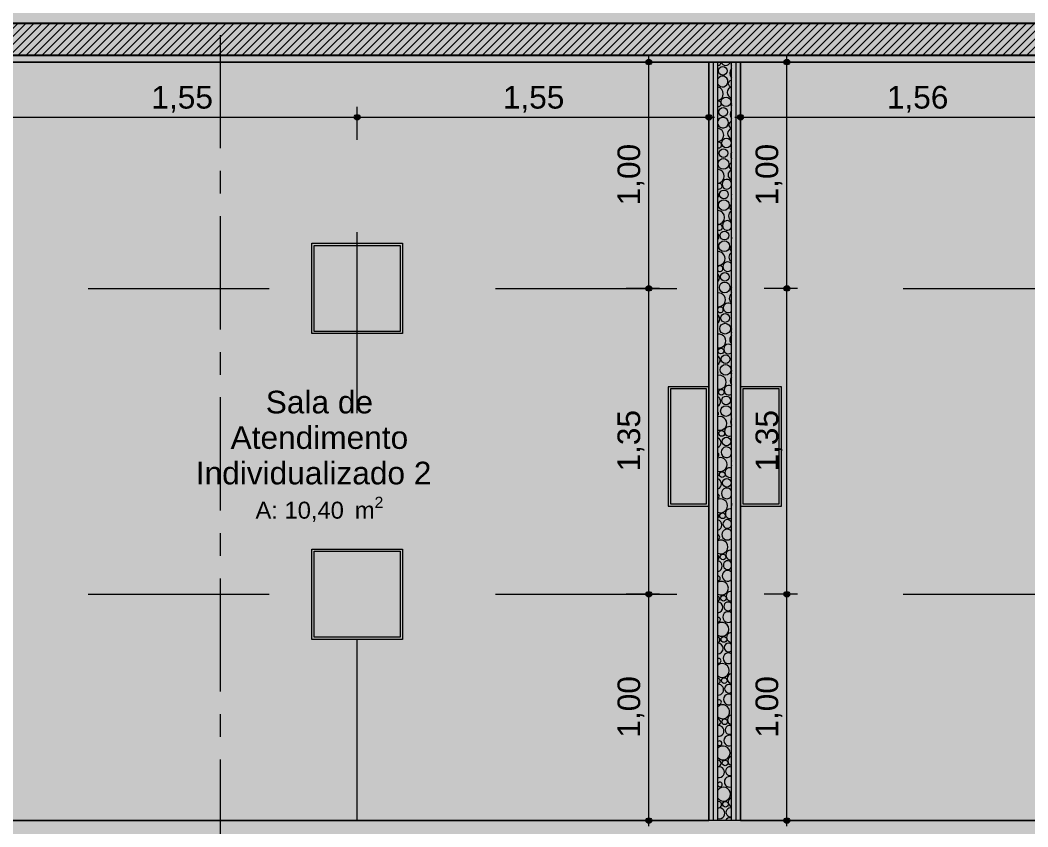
# Model space of a CAD drawing. Header units: metres. Extents: x -77 to -41.1, y -68 to -27.7.
# Drawn here: x -50.514 to -46.064, y -50.679 to -47.115 of the extents above; entities that cross this region are included whole.
import ezdxf

# ---------------------------------------------------------------- set-up
doc = ezdxf.new("R2010")
doc.units = ezdxf.units.M
doc.header["$MEASUREMENT"] = 0
doc.linetypes.add('AStair_dashed', pattern=[1.8, 0.8, -1])
doc.linetypes.add('Dot & Dashed', pattern=[0.6, 0.5, -0.05, 0, -0.05])
for name, color, linetype, lineweight in [('0_Caneta_No__99', 7, 'Continuous', 20), ('FORRO.EXEC_Caneta_No__241', 7, 'Continuous', 13), ('LUMINOTÉCNICA_Caneta_No__96', 252, 'Continuous', 0), ('PAREDE CONSTRUIR_Caneta_No__241', 7, 'Continuous', 13), ('PAREDE CONSTRUIR_Caneta_No__3', 7, 'Continuous', 25), ('PAREDE CONSTRUIR_Caneta_No__96', 252, 'Continuous', 0), ('Selos de Zona Archicad_Caneta_No__11', 7, 'Continuous', 5)]:
    doc.layers.add(name, color=color, linetype=linetype, lineweight=lineweight)
for name, color, linetype in [('COTAS FORRO.EXEC', 7, 'Continuous'), ('FORRO.EXEC', 7, 'Continuous'), ('LUMINOTÉCNICA', 7, 'Continuous'), ('PAREDE CONSTRUIR', 7, 'Continuous'), ('ZONA', 7, 'Continuous')]:
    doc.layers.add(name, color=color, linetype=linetype)
for name, color, linetype, lineweight, true_color in [('COTAS FORRO.EXEC_Caneta_No__25', 7, 'Continuous', 13, 0x982312), ('LAJES.EST_Caneta_No__18', 7, 'Continuous', 0, 0xdfdfdf), ('LAJES.EST_Caneta_No__254', 7, 'Continuous', 0, 0xd1c9ad), ('LUMINOTÉCNICA_Caneta_No__27', 7, 'Continuous', 0, 0xbd2d17), ('LUMINOTÉCNICA_Caneta_No__46', 7, 'Continuous', 0, 0xbf8f00), ('LUMINOTÉCNICA_Caneta_No__56', 7, 'Continuous', 0, 0xffe495), ('ZONA_Caneta_No__56', 7, 'Continuous', 0, 0xffe495)]:
    doc.layers.add(name, color=color, linetype=linetype, lineweight=lineweight, true_color=true_color)
doc.styles.add('GENERATED_STYLE_1', font='arial.ttf')
doc.dimstyles.new('GENERATED_STYLE__1', dxfattribs={"dimtxt": 0.1, "dimasz": 0.0475, "dimexe": 0.18, "dimexo": 0.1, "dimgap": 0, "dimtad": 1, "dimtih": 1, "dimtoh": 1, "dimzin": 0, "dimdsep": 46, "dimtxsty": 'GENERATED_STYLE_1', "dimblk": 'ARROWHEAD_11', "dimblk1": 'ARROWHEAD_11', "dimblk2": 'ARROWHEAD_11', "dimcen": 0.09, "dimclrd": 256, "dimclre": 256, "dimclrt": 256, "dimadec": 0, "dimazin": 0, "dimtfac": 1, "dimtdec": 4, "dimtmove": 0, "dimatfit": 3, "dimfxl": 0, "dimtolj": 1, "dimtzin": 0, "dimarcsym": 0})
doc.dimstyles.new('GENERATED_STYLE__2', dxfattribs={"dimtxt": 0.1, "dimasz": 0.0475, "dimexe": 0.18, "dimexo": 0.1, "dimgap": 0, "dimtad": 1, "dimzin": 0, "dimdsep": 46, "dimtxsty": 'GENERATED_STYLE_1', "dimblk": 'ARROWHEAD_11', "dimblk1": 'ARROWHEAD_11', "dimblk2": 'ARROWHEAD_11', "dimcen": 0.09, "dimclrd": 256, "dimclre": 256, "dimclrt": 256, "dimadec": 0, "dimazin": 0, "dimtfac": 1, "dimtdec": 4, "dimtmove": 0, "dimatfit": 3, "dimfxl": 0, "dimtolj": 1, "dimtzin": 0, "dimarcsym": 0})

# ---------------------------------------------------------------- blocks, each defined once
blk = doc.blocks.new('Sala de Atendimento Individualizado 2_9_8_3', base_point=(-49.1923, -49.0241))
at = {"layer": 'Selos de Zona Archicad_Caneta_No__11', "color": 7, "lineweight": 5, "insert": (-49.1923, -48.7525), "char_height": 0.1, "width": 1.1, "attachment_point": 2, "line_spacing_factor": 0.940302, "style": 'GENERATED_STYLE_1'}
blk.add_mtext('\\A1;{\\pqc;\\pt0,0.55;\\fArial|b0|i0|c0|p0;\\W1.000000;Sala de Atendimento Individualizado 2\\fArial|b0|i0|c0|p0;\\W1.000000;\\A1{\\H.66x;\\S^  ;}\\fArial|b0|i0|c0|p0;\\W1.000000;\\fArial|b0|i0|c0|p0;\\W1.000000;\\A1{\\H.66x;\\S^  ;}}', dxfattribs=at)
at = {"layer": 'Selos de Zona Archicad_Caneta_No__11', "color": 7, "lineweight": 5, "insert": (-49.1923, -49.2207), "char_height": 0.075, "attachment_point": 2, "style": 'GENERATED_STYLE_1'}
blk.add_mtext('\\A1;{\\pqc;\\pt0,0.55;\\fArial|b0|i0|c0|p0;\\W1.000000;A: 10,40\\fArial|b0|i0|c0|p0;\\W1.000000;\\A1{\\H.66x;\\S^  ;}\\fArial|b0|i0|c0|p0;\\W1.000000; m\\fArial|b0|i0|c0|p0;\\W1.000000;\\A1{\\H.66x;\\S2^  ;}}', dxfattribs=at)
blk = doc.blocks.new('*X72')
at = {"layer": 'PAREDE CONSTRUIR_Caneta_No__96', "color": 252, "linetype": 'Continuous', "lineweight": 0}
for centre, radius in [((-47.4114, -47.339), 0.0192), ((-47.3968, -47.4761), 0.0213), ((-47.4095, -47.521), 0.0192), ((-47.3949, -47.6581), 0.0213), ((-47.4077, -47.703), 0.0192), ((-47.4082, -47.7502), 0.0237), ((-47.4058, -47.885), 0.0192), ((-47.4063, -47.9322), 0.0237), ((-47.404, -48.067), 0.0192), ((-47.4045, -48.1141), 0.0237), ((-47.4021, -48.249), 0.0192), ((-47.4026, -48.2961), 0.0237), ((-47.4003, -48.431), 0.0192), ((-47.4008, -48.4781), 0.0237), ((-47.4194, -48.5769), 0.0125), ((-47.3984, -48.613), 0.0192), ((-47.3989, -48.6601), 0.0237), ((-47.4175, -48.7589), 0.0125), ((-47.3966, -48.795), 0.0192), ((-47.3971, -48.8421), 0.0237), ((-47.4156, -48.9409), 0.0125), ((-47.3947, -48.9769), 0.0192), ((-47.4138, -49.1229), 0.0125), ((-47.3929, -49.1589), 0.0192), ((-47.4119, -49.3049), 0.0125), ((-47.4101, -49.4869), 0.0125), ((-47.4082, -49.6689), 0.0125), ((-47.4064, -49.8509), 0.0125), ((-47.4045, -50.0329), 0.0125), ((-47.4027, -50.2149), 0.0125), ((-47.4008, -50.3969), 0.0125), ((-47.399, -50.5789), 0.0125)]:
    blk.add_circle(centre, radius, dxfattribs=at)
for centre, radius, start, end in [((-47.4323, -47.3029), 0.0125, 269.8371, 12.7466), ((-47.3986, -47.2941), 0.0213, 196.6577, 343.3423), ((-47.3493, -47.3496), 0.0306, 138.7882, 221.2118), ((-47.365, -47.3068), 0.0103, 140.2414, 224.221), ((-47.4119, -47.3862), 0.0237, 210.1197, 149.8803), ((-47.3724, -47.3957), 0.0143, 89.903, 270.097), ((-47.4393, -47.4406), 0.0306, 283.174, 76.826), ((-47.3676, -47.4344), 0.0239, 101.6261, 258.3739), ((-47.4305, -47.4849), 0.0125, 261.3318, 98.6682), ((-47.3475, -47.5316), 0.0306, 144.3752, 215.6248), ((-47.3631, -47.4888), 0.0103, 153.6336, 206.3664), ((-47.4101, -47.5682), 0.0237, 199.3781, 160.6219), ((-47.3705, -47.5777), 0.0143, 97.3539, 262.6461), ((-47.4375, -47.6226), 0.0306, 279.6331, 80.3669), ((-47.3657, -47.6164), 0.0239, 106.215, 253.785), ((-47.4286, -47.6669), 0.0125, 252.6276, 107.3724), ((-47.3456, -47.7136), 0.0306, 150.8583, 209.1417), ((-47.4356, -47.8046), 0.0306, 276.1291, 83.8709), ((-47.3639, -47.7984), 0.0239, 110.9136, 249.0864), ((-47.3687, -47.7597), 0.0143, 104.9328, 255.0672), ((-47.3931, -47.8401), 0.0213, 13.1686, 346.8314), ((-47.4268, -47.8489), 0.0125, 243.4839, 116.5161), ((-47.4539, -47.8894), 0.0239, 334.2559, 25.7441), ((-47.3438, -47.8956), 0.0306, 159.0652, 200.9348), ((-47.4338, -47.9866), 0.0306, 272.648, 87.352), ((-47.362, -47.9804), 0.0239, 115.7648, 244.2352), ((-47.3668, -47.9417), 0.0143, 112.7913, 247.2087), ((-47.3912, -48.0221), 0.0213, 27.5545, 332.4455), ((-47.4249, -48.0309), 0.0125, 233.536, 126.464), ((-47.452, -48.0714), 0.0239, 325.3887, 34.6113), ((-47.3419, -48.0776), 0.0306, 174.0192, 185.9808), ((-47.4319, -48.1686), 0.0306, 269.1767, 90.8233), ((-47.3601, -48.1624), 0.0239, 120.8236, 239.1764), ((-47.365, -48.1237), 0.0143, 121.1356, 238.8644), ((-47.3894, -48.2041), 0.0213, 36.9234, 323.0766), ((-47.4231, -48.2129), 0.0125, 222.082, 137.918), ((-47.4501, -48.2534), 0.0239, 318.1855, 41.8145), ((-47.4301, -48.3506), 0.0306, 265.7023, 94.2977), ((-47.3631, -48.3057), 0.0143, 130.2974, 229.7026), ((-47.3875, -48.3861), 0.0213, 44.5771, 315.4229), ((-47.3583, -48.3444), 0.0239, 126.1651, 233.8349), ((-47.4212, -48.3949), 0.0125, 207.1198, 152.8802), ((-47.4483, -48.4354), 0.0239, 311.8812, 48.1188), ((-47.3613, -48.4877), 0.0143, 140.9362, 219.0638), ((-47.4282, -48.5326), 0.0306, 262.212, 97.788), ((-47.3564, -48.5264), 0.0239, 131.9, 228.1), ((-47.3857, -48.5681), 0.0213, 51.305, 308.695), ((-47.4464, -48.6174), 0.0239, 306.1478, 53.8522), ((-47.442, -48.6718), 0.0103, 338.4338, 21.5662), ((-47.3594, -48.6697), 0.0143, 154.9764, 205.0236), ((-47.4264, -48.7146), 0.0306, 258.6923, 101.3077), ((-47.3546, -48.7084), 0.0239, 138.2064, 221.7936), ((-47.3838, -48.7501), 0.0213, 57.4496, 302.5504), ((-47.4446, -48.7994), 0.0239, 300.8073, 59.1927), ((-47.4401, -48.8538), 0.0103, 318.649, 41.351), ((-47.4245, -48.8966), 0.0306, 255.1288, 104.8712), ((-47.3527, -48.8904), 0.0239, 145.4133, 214.5867), ((-47.382, -48.932), 0.0213, 63.198, 296.802), ((-47.4427, -48.9814), 0.0239, 295.7493, 64.2507), ((-47.4383, -49.0358), 0.0103, 304.8451, 55.1549), ((-47.3952, -49.0241), 0.0237, 14.9386, 345.0614), ((-47.4227, -49.0786), 0.0306, 251.5053, 108.4947), ((-47.3509, -49.0724), 0.0239, 154.288, 205.712), ((-47.4457, -49.1247), 0.0143, 338.9452, 21.0548), ((-47.3801, -49.114), 0.0213, 68.6677, 291.3323), ((-47.4409, -49.1634), 0.0239, 290.8987, 69.1013), ((-47.4364, -49.2178), 0.0103, 293.0816, 66.9184), ((-47.3934, -49.2061), 0.0237, 27.3979, 332.6021), ((-47.4208, -49.2606), 0.0306, 247.8034, 112.1966), ((-47.349, -49.2544), 0.0239, 168.1545, 191.8455), ((-47.4439, -49.3067), 0.0143, 323.4702, 36.5298), ((-47.3783, -49.296), 0.0213, 73.94, 286.06), ((-47.439, -49.3454), 0.0239, 286.2004, 73.7996), ((-47.391, -49.3409), 0.0192, 13.6272, 346.3728), ((-47.4346, -49.3997), 0.0103, 282.2821, 77.7179), ((-47.3915, -49.3881), 0.0237, 35.9566, 324.0434), ((-47.419, -49.4426), 0.0306, 244.001, 115.999), ((-47.442, -49.4887), 0.0143, 312.3655, 47.6345), ((-47.3764, -49.478), 0.0213, 79.0757, 280.9243), ((-47.4372, -49.5273), 0.0239, 281.6118, 78.3882), ((-47.3892, -49.5229), 0.0192, 28.9332, 331.0668), ((-47.3897, -49.5701), 0.0237, 43.022, 316.978), ((-47.4327, -49.5817), 0.0103, 271.9145, 88.0855), ((-47.4171, -49.6246), 0.0306, 240.0711, 119.9289), ((-47.3745, -49.66), 0.0213, 84.1238, 275.8762), ((-47.4401, -49.6707), 0.0143, 302.9679, 57.0321), ((-47.4353, -49.7093), 0.0239, 277.0977, 82.9023), ((-47.3873, -49.7049), 0.0192, 38.8748, 321.1252), ((-47.3878, -49.7521), 0.0237, 49.2529, 310.7471), ((-47.4309, -49.7637), 0.0103, 261.6101, 98.3899), ((-47.4152, -49.8066), 0.0306, 235.9792, 124.0208), ((-47.3727, -49.842), 0.0213, 89.1264, 270.8736), ((-47.4383, -49.8527), 0.0143, 294.4865, 65.5135), ((-47.4335, -49.8913), 0.0239, 272.6276, 87.3724), ((-47.3854, -49.8869), 0.0192, 47.0112, 312.9888), ((-47.386, -49.9341), 0.0237, 54.9458, 305.0542), ((-47.429, -49.9457), 0.0103, 251.0207, 108.9793), ((-47.4134, -49.9886), 0.0306, 231.6792, 128.3208), ((-47.3708, -50.024), 0.0213, 94.1223, 265.8777), ((-47.4364, -50.0347), 0.0143, 286.5463, 73.4537), ((-47.4316, -50.0733), 0.0239, 268.1734, 91.8266), ((-47.3836, -50.0689), 0.0192, 54.1836, 305.8164), ((-47.3841, -50.1161), 0.0237, 60.2655, 299.7345), ((-47.4272, -50.1277), 0.0103, 239.6989, 120.3011), ((-47.4115, -50.1706), 0.0306, 227.1069, 132.8931), ((-47.369, -50.206), 0.0213, 99.1499, 260.8501), ((-47.4346, -50.2167), 0.0143, 278.9226, 81.0774), ((-47.4298, -50.2553), 0.0239, 263.7082, 96.2918), ((-47.3817, -50.2509), 0.0192, 60.7563, 299.2437), ((-47.3822, -50.2981), 0.0237, 65.3162, 294.6838), ((-47.4253, -50.3097), 0.0103, 226.8539, 133.1461), ((-47.4097, -50.3526), 0.0306, 222.1661, 137.8339), ((-47.3671, -50.388), 0.0213, 104.2499, 255.7501), ((-47.4327, -50.3987), 0.0143, 271.4561, 88.5439), ((-47.4279, -50.4373), 0.0239, 259.2041, 100.7959), ((-47.3799, -50.4329), 0.0192, 66.9297, 293.0703), ((-47.3804, -50.4801), 0.0237, 70.1694, 289.8306), ((-47.4234, -50.4917), 0.0103, 210.3247, 149.6753), ((-47.4078, -50.5346), 0.0306, 216.7004, 143.2996), ((-47.4309, -50.5807), 0.0143, 264.0144, 95.9856), ((-47.3653, -50.57), 0.0213, 109.4682, 250.5318), ((-47.426, -50.6193), 0.0239, 254.6314, 105.3686), ((-47.378, -50.6149), 0.0192, 72.8307, 287.1693), ((-47.3785, -50.6621), 0.0237, 74.8783, 153.5716)]:
    blk.add_arc(centre, radius, start, end, dxfattribs=at)
blk = doc.blocks.new('*D195')
at = {"layer": 'COTAS FORRO.EXEC_Caneta_No__25', "linetype": 'Continuous', "lineweight": 13, "true_color": 0x982312}
for points in [[(-47.7499, -49.6516), (-47.7489, -49.6564), (-47.7462, -49.6604), (-47.7422, -49.6631), (-47.7374, -49.6641), (-47.7326, -49.6631), (-47.7285, -49.6604), (-47.7258, -49.6564), (-47.7249, -49.6516), (-47.7258, -49.6468), (-47.7285, -49.6427), (-47.7326, -49.64), (-47.7374, -49.6391), (-47.7422, -49.64), (-47.7462, -49.6427), (-47.7489, -49.6468)], [(-47.7499, -50.6516), (-47.7489, -50.6564), (-47.7462, -50.6604), (-47.7422, -50.6631), (-47.7374, -50.6641), (-47.7326, -50.6631), (-47.7285, -50.6604), (-47.7258, -50.6564), (-47.7249, -50.6516), (-47.7258, -50.6468), (-47.7285, -50.6427), (-47.7326, -50.64), (-47.7374, -50.6391), (-47.7422, -50.64), (-47.7462, -50.6427), (-47.7489, -50.6468)]]:
    blk.add_hatch(color=24, dxfattribs=at).paths.add_polyline_path(points)
at = {"layer": 'COTAS FORRO.EXEC_Caneta_No__25', "color": 24, "linetype": 'Continuous', "lineweight": 13, "true_color": 0x982312}
for p, q in [((-47.7499, -49.6516), (-47.8374, -49.6516)), ((-47.6905, -49.6516), (-47.7249, -49.6516)), ((-47.7374, -50.6391), (-47.7374, -49.6641)), ((-47.7499, -50.6516), (-47.7842, -50.6516)), ((-47.7374, -50.6766), (-47.7374, -50.6641)), ((-47.6374, -50.6516), (-47.7249, -50.6516))]:
    blk.add_line(p, q, dxfattribs=at)
for centre in [(-47.7374, -49.6516), (-47.7374, -50.6516)]:
    blk.add_circle(centre, 0.0125, dxfattribs=at)
at = {"layer": 'COTAS FORRO.EXEC_Caneta_No__25', "color": 24, "lineweight": 13, "true_color": 0x982312, "insert": (-47.7574, -50.285), "char_height": 0.1, "attachment_point": 7, "rotation": 90, "style": 'GENERATED_STYLE_1'}
blk.add_mtext('\\A1;{\\pql;\\fArial|b0|i0|c0|p0;\\W1.000000;1,00}', dxfattribs=at)
blk = doc.blocks.new('ARROWHEAD_11')
at = {"color": 0, "linetype": 'Continuous', "lineweight": 0}
blk.add_line((0, 0), (-1, 0), dxfattribs=at)
at = {"color": 0, "linetype": 'Continuous', "lineweight": 0, "const_width": 0.25, "flags": 128}
blk.add_lwpolyline([(-0.125, 0, 1), (0.125, 0, 1)], format="xyb", close=True, dxfattribs=at)
blk = doc.blocks.new('*D196')
at = {"layer": 'COTAS FORRO.EXEC_Caneta_No__25', "linetype": 'Continuous', "lineweight": 13, "true_color": 0x982312}
for points in [[(-47.7499, -48.3002), (-47.7489, -48.305), (-47.7462, -48.309), (-47.7422, -48.3117), (-47.7374, -48.3127), (-47.7326, -48.3117), (-47.7285, -48.309), (-47.7258, -48.305), (-47.7249, -48.3002), (-47.7258, -48.2954), (-47.7285, -48.2913), (-47.7326, -48.2886), (-47.7374, -48.2877), (-47.7422, -48.2886), (-47.7462, -48.2913), (-47.7489, -48.2954)], [(-47.7499, -49.6516), (-47.7489, -49.6564), (-47.7462, -49.6604), (-47.7422, -49.6631), (-47.7374, -49.6641), (-47.7326, -49.6631), (-47.7285, -49.6604), (-47.7258, -49.6564), (-47.7249, -49.6516), (-47.7258, -49.6468), (-47.7285, -49.6427), (-47.7326, -49.64), (-47.7374, -49.6391), (-47.7422, -49.64), (-47.7462, -49.6427), (-47.7489, -49.6468)]]:
    blk.add_hatch(color=24, dxfattribs=at).paths.add_polyline_path(points)
at = {"layer": 'COTAS FORRO.EXEC_Caneta_No__25', "color": 24, "linetype": 'Continuous', "lineweight": 13, "true_color": 0x982312}
for p, q in [((-47.7499, -48.3002), (-47.8374, -48.3002)), ((-47.7374, -49.6391), (-47.7374, -48.3127)), ((-47.6905, -48.3002), (-47.7249, -48.3002)), ((-47.7499, -49.6516), (-47.8374, -49.6516)), ((-47.6905, -49.6516), (-47.7249, -49.6516))]:
    blk.add_line(p, q, dxfattribs=at)
for centre in [(-47.7374, -48.3002), (-47.7374, -49.6516)]:
    blk.add_circle(centre, 0.0125, dxfattribs=at)
at = {"layer": 'COTAS FORRO.EXEC_Caneta_No__25', "color": 24, "lineweight": 13, "true_color": 0x982312, "insert": (-47.7574, -49.1093), "char_height": 0.1, "attachment_point": 7, "rotation": 90, "style": 'GENERATED_STYLE_1'}
blk.add_mtext('\\A1;{\\pql;\\fArial|b0|i0|c0|p0;\\W1.000000;1,35}', dxfattribs=at)
blk = doc.blocks.new('*D197')
at = {"layer": 'COTAS FORRO.EXEC_Caneta_No__25', "linetype": 'Continuous', "lineweight": 13, "true_color": 0x982312}
for points in [[(-47.7499, -47.3002), (-47.7489, -47.305), (-47.7462, -47.309), (-47.7422, -47.3117), (-47.7374, -47.3127), (-47.7326, -47.3117), (-47.7285, -47.309), (-47.7258, -47.305), (-47.7249, -47.3002), (-47.7258, -47.2954), (-47.7285, -47.2913), (-47.7326, -47.2886), (-47.7374, -47.2877), (-47.7422, -47.2886), (-47.7462, -47.2913), (-47.7489, -47.2954)], [(-47.7499, -48.3002), (-47.7489, -48.305), (-47.7462, -48.309), (-47.7422, -48.3117), (-47.7374, -48.3127), (-47.7326, -48.3117), (-47.7285, -48.309), (-47.7258, -48.305), (-47.7249, -48.3002), (-47.7258, -48.2954), (-47.7285, -48.2913), (-47.7326, -48.2886), (-47.7374, -48.2877), (-47.7422, -48.2886), (-47.7462, -48.2913), (-47.7489, -48.2954)]]:
    blk.add_hatch(color=24, dxfattribs=at).paths.add_polyline_path(points)
at = {"layer": 'COTAS FORRO.EXEC_Caneta_No__25', "color": 24, "linetype": 'Continuous', "lineweight": 13, "true_color": 0x982312}
for p, q in [((-47.7374, -47.2877), (-47.7374, -47.2752)), ((-47.7499, -47.3002), (-47.7842, -47.3002)), ((-47.7374, -48.2877), (-47.7374, -47.3127)), ((-47.6374, -47.3002), (-47.7249, -47.3002)), ((-47.7499, -48.3002), (-47.8374, -48.3002)), ((-47.6905, -48.3002), (-47.7249, -48.3002))]:
    blk.add_line(p, q, dxfattribs=at)
for centre in [(-47.7374, -47.3002), (-47.7374, -48.3002)]:
    blk.add_circle(centre, 0.0125, dxfattribs=at)
at = {"layer": 'COTAS FORRO.EXEC_Caneta_No__25', "color": 24, "lineweight": 13, "true_color": 0x982312, "insert": (-47.7574, -47.9336), "char_height": 0.1, "attachment_point": 7, "rotation": 90, "style": 'GENERATED_STYLE_1'}
blk.add_mtext('\\A1;{\\pql;\\fArial|b0|i0|c0|p0;\\W1.000000;1,00}', dxfattribs=at)
blk = doc.blocks.new('*D200')
at = {"layer": 'COTAS FORRO.EXEC_Caneta_No__25', "linetype": 'Continuous', "lineweight": 13, "true_color": 0x982312}
for points in [[(-50.5882, -47.5445), (-50.5872, -47.5493), (-50.5845, -47.5533), (-50.5805, -47.556), (-50.5757, -47.557), (-50.5709, -47.556), (-50.5669, -47.5533), (-50.5642, -47.5493), (-50.5632, -47.5445), (-50.5642, -47.5397), (-50.5669, -47.5357), (-50.5709, -47.5329), (-50.5757, -47.532), (-50.5805, -47.5329), (-50.5845, -47.5357), (-50.5872, -47.5397)], [(-49.0382, -47.5445), (-49.0372, -47.5493), (-49.0345, -47.5533), (-49.0305, -47.556), (-49.0257, -47.557), (-49.0209, -47.556), (-49.0169, -47.5533), (-49.0142, -47.5493), (-49.0132, -47.5445), (-49.0142, -47.5397), (-49.0169, -47.5357), (-49.0209, -47.5329), (-49.0257, -47.532), (-49.0305, -47.5329), (-49.0345, -47.5357), (-49.0372, -47.5397)]]:
    blk.add_hatch(color=24, dxfattribs=at).paths.add_polyline_path(points)
at = {"layer": 'COTAS FORRO.EXEC_Caneta_No__25', "color": 24, "linetype": 'Continuous', "lineweight": 13, "true_color": 0x982312}
for p, q in [((-50.5757, -47.532), (-50.5757, -47.4445)), ((-49.0257, -47.532), (-49.0257, -47.4976)), ((-50.6007, -47.5445), (-50.5882, -47.5445)), ((-50.5757, -47.5914), (-50.5757, -47.557)), ((-50.5632, -47.5445), (-49.0382, -47.5445)), ((-49.0257, -47.6445), (-49.0257, -47.557))]:
    blk.add_line(p, q, dxfattribs=at)
for centre in [(-50.5757, -47.5445), (-49.0257, -47.5445)]:
    blk.add_circle(centre, 0.0125, dxfattribs=at)
at = {"layer": 'COTAS FORRO.EXEC_Caneta_No__25', "color": 24, "lineweight": 13, "true_color": 0x982312, "insert": (-49.9342, -47.5245), "char_height": 0.1, "attachment_point": 7, "style": 'GENERATED_STYLE_1'}
blk.add_mtext('\\A1;{\\pql;\\fArial|b0|i0|c0|p0;\\W1.000000;1,55}', dxfattribs=at)
blk = doc.blocks.new('*D201')
at = {"layer": 'COTAS FORRO.EXEC_Caneta_No__25', "linetype": 'Continuous', "lineweight": 13, "true_color": 0x982312}
for points in [[(-49.0382, -47.5445), (-49.0372, -47.5493), (-49.0345, -47.5533), (-49.0305, -47.556), (-49.0257, -47.557), (-49.0209, -47.556), (-49.0169, -47.5533), (-49.0142, -47.5493), (-49.0132, -47.5445), (-49.0142, -47.5397), (-49.0169, -47.5357), (-49.0209, -47.5329), (-49.0257, -47.532), (-49.0305, -47.5329), (-49.0345, -47.5357), (-49.0372, -47.5397)], [(-47.4849, -47.5445), (-47.4839, -47.5493), (-47.4812, -47.5533), (-47.4772, -47.556), (-47.4724, -47.557), (-47.4676, -47.556), (-47.4635, -47.5533), (-47.4608, -47.5493), (-47.4599, -47.5445), (-47.4608, -47.5397), (-47.4635, -47.5357), (-47.4676, -47.5329), (-47.4724, -47.532), (-47.4772, -47.5329), (-47.4812, -47.5357), (-47.4839, -47.5397)]]:
    blk.add_hatch(color=24, dxfattribs=at).paths.add_polyline_path(points)
at = {"layer": 'COTAS FORRO.EXEC_Caneta_No__25', "color": 24, "linetype": 'Continuous', "lineweight": 13, "true_color": 0x982312}
for p, q in [((-47.4724, -47.532), (-47.4724, -47.4445)), ((-49.0257, -47.532), (-49.0257, -47.4976)), ((-49.0257, -47.6445), (-49.0257, -47.557)), ((-49.0132, -47.5445), (-47.4849, -47.5445)), ((-47.4724, -47.5914), (-47.4724, -47.557)), ((-47.4599, -47.5445), (-47.4474, -47.5445))]:
    blk.add_line(p, q, dxfattribs=at)
for centre in [(-49.0257, -47.5445), (-47.4724, -47.5445)]:
    blk.add_circle(centre, 0.0125, dxfattribs=at)
at = {"layer": 'COTAS FORRO.EXEC_Caneta_No__25', "color": 24, "lineweight": 13, "true_color": 0x982312, "insert": (-48.3825, -47.5245), "char_height": 0.1, "attachment_point": 7, "style": 'GENERATED_STYLE_1'}
blk.add_mtext('\\A1;{\\pql;\\fArial|b0|i0|c0|p0;\\W1.000000;1,55}', dxfattribs=at)
blk = doc.blocks.new('*D202')
at = {"layer": 'COTAS FORRO.EXEC_Caneta_No__25', "linetype": 'Continuous', "lineweight": 13, "true_color": 0x982312}
for points in [[(-47.3449, -47.5445), (-47.3439, -47.5493), (-47.3412, -47.5533), (-47.3372, -47.556), (-47.3324, -47.557), (-47.3276, -47.556), (-47.3235, -47.5533), (-47.3208, -47.5493), (-47.3199, -47.5445), (-47.3208, -47.5397), (-47.3235, -47.5357), (-47.3276, -47.5329), (-47.3324, -47.532), (-47.3372, -47.5329), (-47.3412, -47.5357), (-47.3439, -47.5397)], [(-45.7865, -47.5445), (-45.7856, -47.5493), (-45.7829, -47.5533), (-45.7788, -47.556), (-45.774, -47.557), (-45.7693, -47.556), (-45.7652, -47.5533), (-45.7625, -47.5493), (-45.7615, -47.5445), (-45.7625, -47.5397), (-45.7652, -47.5357), (-45.7693, -47.5329), (-45.774, -47.532), (-45.7788, -47.5329), (-45.7829, -47.5357), (-45.7856, -47.5397)]]:
    blk.add_hatch(color=24, dxfattribs=at).paths.add_polyline_path(points)
at = {"layer": 'COTAS FORRO.EXEC_Caneta_No__25', "color": 24, "linetype": 'Continuous', "lineweight": 13, "true_color": 0x982312}
for p, q in [((-47.3324, -47.532), (-47.3324, -47.4976)), ((-45.774, -47.532), (-45.774, -47.4976)), ((-47.3574, -47.5445), (-47.3449, -47.5445)), ((-47.3324, -47.6445), (-47.3324, -47.557)), ((-47.3199, -47.5445), (-45.7865, -47.5445)), ((-45.774, -47.6445), (-45.774, -47.557))]:
    blk.add_line(p, q, dxfattribs=at)
for centre in [(-47.3324, -47.5445), (-45.774, -47.5445)]:
    blk.add_circle(centre, 0.0125, dxfattribs=at)
at = {"layer": 'COTAS FORRO.EXEC_Caneta_No__25', "color": 24, "lineweight": 13, "true_color": 0x982312, "insert": (-46.6867, -47.5245), "char_height": 0.1, "attachment_point": 7, "style": 'GENERATED_STYLE_1'}
blk.add_mtext('\\A1;{\\pql;\\fArial|b0|i0|c0|p0;\\W1.000000;1,56}', dxfattribs=at)
blk = doc.blocks.new('*D204')
at = {"layer": 'COTAS FORRO.EXEC_Caneta_No__25', "linetype": 'Continuous', "lineweight": 13, "true_color": 0x982312}
for points in [[(-47.1403, -49.6516), (-47.1394, -49.6564), (-47.1367, -49.6604), (-47.1326, -49.6631), (-47.1278, -49.6641), (-47.1231, -49.6631), (-47.119, -49.6604), (-47.1163, -49.6564), (-47.1153, -49.6516), (-47.1163, -49.6468), (-47.119, -49.6427), (-47.1231, -49.64), (-47.1278, -49.6391), (-47.1326, -49.64), (-47.1367, -49.6427), (-47.1394, -49.6468)], [(-47.1403, -50.6516), (-47.1394, -50.6564), (-47.1367, -50.6604), (-47.1326, -50.6631), (-47.1278, -50.6641), (-47.1231, -50.6631), (-47.119, -50.6604), (-47.1163, -50.6564), (-47.1153, -50.6516), (-47.1163, -50.6468), (-47.119, -50.6427), (-47.1231, -50.64), (-47.1278, -50.6391), (-47.1326, -50.64), (-47.1367, -50.6427), (-47.1394, -50.6468)]]:
    blk.add_hatch(color=24, dxfattribs=at).paths.add_polyline_path(points)
at = {"layer": 'COTAS FORRO.EXEC_Caneta_No__25', "color": 24, "linetype": 'Continuous', "lineweight": 13, "true_color": 0x982312}
for p, q in [((-47.1403, -49.6516), (-47.2278, -49.6516)), ((-47.081, -49.6516), (-47.1153, -49.6516)), ((-47.1278, -50.6391), (-47.1278, -49.6641)), ((-47.1403, -50.6516), (-47.2278, -50.6516)), ((-47.1278, -50.6766), (-47.1278, -50.6641)), ((-47.081, -50.6516), (-47.1153, -50.6516))]:
    blk.add_line(p, q, dxfattribs=at)
for centre in [(-47.1278, -49.6516), (-47.1278, -50.6516)]:
    blk.add_circle(centre, 0.0125, dxfattribs=at)
at = {"layer": 'COTAS FORRO.EXEC_Caneta_No__25', "color": 24, "lineweight": 13, "true_color": 0x982312, "insert": (-47.1478, -50.285), "char_height": 0.1, "attachment_point": 7, "rotation": 90, "style": 'GENERATED_STYLE_1'}
blk.add_mtext('\\A1;{\\pql;\\fArial|b0|i0|c0|p0;\\W1.000000;1,00}', dxfattribs=at)
blk = doc.blocks.new('*D205')
at = {"layer": 'COTAS FORRO.EXEC_Caneta_No__25', "linetype": 'Continuous', "lineweight": 13, "true_color": 0x982312}
for points in [[(-47.1403, -48.3002), (-47.1394, -48.305), (-47.1367, -48.309), (-47.1326, -48.3117), (-47.1278, -48.3127), (-47.1231, -48.3117), (-47.119, -48.309), (-47.1163, -48.305), (-47.1153, -48.3002), (-47.1163, -48.2954), (-47.119, -48.2913), (-47.1231, -48.2886), (-47.1278, -48.2877), (-47.1326, -48.2886), (-47.1367, -48.2913), (-47.1394, -48.2954)], [(-47.1403, -49.6516), (-47.1394, -49.6564), (-47.1367, -49.6604), (-47.1326, -49.6631), (-47.1278, -49.6641), (-47.1231, -49.6631), (-47.119, -49.6604), (-47.1163, -49.6564), (-47.1153, -49.6516), (-47.1163, -49.6468), (-47.119, -49.6427), (-47.1231, -49.64), (-47.1278, -49.6391), (-47.1326, -49.64), (-47.1367, -49.6427), (-47.1394, -49.6468)]]:
    blk.add_hatch(color=24, dxfattribs=at).paths.add_polyline_path(points)
at = {"layer": 'COTAS FORRO.EXEC_Caneta_No__25', "color": 24, "linetype": 'Continuous', "lineweight": 13, "true_color": 0x982312}
for p, q in [((-47.1403, -48.3002), (-47.2278, -48.3002)), ((-47.1278, -49.6391), (-47.1278, -48.3127)), ((-47.081, -48.3002), (-47.1153, -48.3002)), ((-47.1403, -49.6516), (-47.2278, -49.6516)), ((-47.081, -49.6516), (-47.1153, -49.6516))]:
    blk.add_line(p, q, dxfattribs=at)
for centre in [(-47.1278, -48.3002), (-47.1278, -49.6516)]:
    blk.add_circle(centre, 0.0125, dxfattribs=at)
at = {"layer": 'COTAS FORRO.EXEC_Caneta_No__25', "color": 24, "lineweight": 13, "true_color": 0x982312, "insert": (-47.1478, -49.1093), "char_height": 0.1, "attachment_point": 7, "rotation": 90, "style": 'GENERATED_STYLE_1'}
blk.add_mtext('\\A1;{\\pql;\\fArial|b0|i0|c0|p0;\\W1.000000;1,35}', dxfattribs=at)
blk = doc.blocks.new('*D206')
at = {"layer": 'COTAS FORRO.EXEC_Caneta_No__25', "linetype": 'Continuous', "lineweight": 13, "true_color": 0x982312}
for points in [[(-47.1403, -47.3002), (-47.1394, -47.305), (-47.1367, -47.309), (-47.1326, -47.3117), (-47.1278, -47.3127), (-47.1231, -47.3117), (-47.119, -47.309), (-47.1163, -47.305), (-47.1153, -47.3002), (-47.1163, -47.2954), (-47.119, -47.2913), (-47.1231, -47.2886), (-47.1278, -47.2877), (-47.1326, -47.2886), (-47.1367, -47.2913), (-47.1394, -47.2954)], [(-47.1403, -48.3002), (-47.1394, -48.305), (-47.1367, -48.309), (-47.1326, -48.3117), (-47.1278, -48.3127), (-47.1231, -48.3117), (-47.119, -48.309), (-47.1163, -48.305), (-47.1153, -48.3002), (-47.1163, -48.2954), (-47.119, -48.2913), (-47.1231, -48.2886), (-47.1278, -48.2877), (-47.1326, -48.2886), (-47.1367, -48.2913), (-47.1394, -48.2954)]]:
    blk.add_hatch(color=24, dxfattribs=at).paths.add_polyline_path(points)
at = {"layer": 'COTAS FORRO.EXEC_Caneta_No__25', "color": 24, "linetype": 'Continuous', "lineweight": 13, "true_color": 0x982312}
for p, q in [((-47.1278, -47.2877), (-47.1278, -47.2752)), ((-47.1403, -47.3002), (-47.2278, -47.3002)), ((-47.1278, -48.2877), (-47.1278, -47.3127)), ((-47.081, -47.3002), (-47.1153, -47.3002)), ((-47.1403, -48.3002), (-47.2278, -48.3002)), ((-47.081, -48.3002), (-47.1153, -48.3002))]:
    blk.add_line(p, q, dxfattribs=at)
for centre in [(-47.1278, -47.3002), (-47.1278, -48.3002)]:
    blk.add_circle(centre, 0.0125, dxfattribs=at)
at = {"layer": 'COTAS FORRO.EXEC_Caneta_No__25', "color": 24, "lineweight": 13, "true_color": 0x982312, "insert": (-47.1478, -47.9336), "char_height": 0.1, "attachment_point": 7, "rotation": 90, "style": 'GENERATED_STYLE_1'}
blk.add_mtext('\\A1;{\\pql;\\fArial|b0|i0|c0|p0;\\W1.000000;1,00}', dxfattribs=at)
blk = doc.blocks.new('*D361')
at = {"layer": 'COTAS FORRO.EXEC_Caneta_No__25', "linetype": 'Continuous', "lineweight": 13, "true_color": 0x982312}
for points in [[(-50.2205, -60.6374), (-50.2195, -60.6422), (-50.2168, -60.6462), (-50.2128, -60.6489), (-50.208, -60.6499), (-50.2032, -60.6489), (-50.1992, -60.6462), (-50.1965, -60.6422), (-50.1955, -60.6374), (-50.1965, -60.6326), (-50.1992, -60.6285), (-50.2032, -60.6258), (-50.208, -60.6249), (-50.2128, -60.6258), (-50.2168, -60.6285), (-50.2195, -60.6326)], [(-41.7265, -60.6374), (-41.7256, -60.6422), (-41.7229, -60.6462), (-41.7188, -60.6489), (-41.714, -60.6499), (-41.7093, -60.6489), (-41.7052, -60.6462), (-41.7025, -60.6422), (-41.7015, -60.6374), (-41.7025, -60.6326), (-41.7052, -60.6285), (-41.7093, -60.6258), (-41.714, -60.6249), (-41.7188, -60.6258), (-41.7229, -60.6285), (-41.7256, -60.6326)]]:
    blk.add_hatch(color=24, dxfattribs=at).paths.add_polyline_path(points)
at = {"layer": 'COTAS FORRO.EXEC_Caneta_No__25', "color": 24, "linetype": 'Continuous', "lineweight": 13, "true_color": 0x982312}
for p, q in [((-41.714, -60.6249), (-41.714, -60.5374)), ((-50.208, -60.6249), (-50.208, -60.5905)), ((-50.1955, -60.6374), (-41.7265, -60.6374)), ((-41.7015, -60.6374), (-41.689, -60.6374)), ((-50.208, -60.7374), (-50.208, -60.6499)), ((-41.714, -60.6843), (-41.714, -60.6499))]:
    blk.add_line(p, q, dxfattribs=at)
for centre in [(-50.208, -60.6374), (-41.714, -60.6374)]:
    blk.add_circle(centre, 0.0125, dxfattribs=at)
at = {"layer": 'COTAS FORRO.EXEC_Caneta_No__25', "color": 24, "lineweight": 13, "true_color": 0x982312, "insert": (-46.0945, -60.6174), "char_height": 0.1, "attachment_point": 7, "style": 'GENERATED_STYLE_1'}
blk.add_mtext('\\A1;{\\pql;\\fArial|b0|i0|c0|p0;\\W1.000000;8,49}', dxfattribs=at)
blk = doc.blocks.new('Fluorescent Lamp 26')
at = {"layer": 'LUMINOTÉCNICA_Caneta_No__27', "linetype": 'Continuous', "lineweight": 0, "true_color": 0xedc9c4}
blk.add_hatch(color=254, dxfattribs=at).paths.add_polyline_path([(0, 0), (0.4, 0), (0.4, 0.4), (0, 0.4)])
at = {"layer": 'LUMINOTÉCNICA_Caneta_No__27', "color": 22, "linetype": 'Continuous', "lineweight": 0, "true_color": 0xbd2d17}
for p, q in [((0.4, 0.4), (0, 0.4)), ((0, 0.4), (0, 0)), ((0.39, 0.39), (0.01, 0.39)), ((0.01, 0.39), (0.01, 0.01)), ((0.39, 0.01), (0.39, 0.39)), ((0.4, 0), (0.4, 0.4)), ((0, 0), (0.4, 0)), ((0.01, 0.01), (0.39, 0.01))]:
    blk.add_line(p, q, dxfattribs=at)
blk = doc.blocks.new('Fluorescent Lamp 26_6')
at = {"layer": 'LUMINOTÉCNICA_Caneta_No__56', "linetype": 'Continuous', "lineweight": 0, "true_color": 0xfef7e3}
blk.add_hatch(color=7, dxfattribs=at).paths.add_polyline_path([(0, 0), (0.5275, 0), (0.5275, 0.1799), (0, 0.1799)])
at = {"layer": 'LUMINOTÉCNICA_Caneta_No__46', "color": 42, "linetype": 'Continuous', "lineweight": 0, "true_color": 0xbf8f00}
for p, q in [((0.5275, 0.1799), (0, 0.1799)), ((0, 0.1799), (0, 0)), ((0.5275, 0), (0.5275, 0.1799)), ((0.5175, 0.1699), (0.01, 0.1699)), ((0.01, 0.1699), (0.01, 0.01)), ((0.5175, 0.01), (0.5175, 0.1699)), ((0, 0), (0.5275, 0)), ((0.01, 0.01), (0.5175, 0.01))]:
    blk.add_line(p, q, dxfattribs=at)

msp = doc.modelspace()

# ---------------------------------------------------------------- hatches: boundary and pattern name
at = {"layer": 'FORRO.EXEC', "linetype": 'Continuous', "lineweight": 0, "true_color": 0xfbfbfb}
for points in [[(-50.5757, -50.6516), (-47.4724, -50.6516), (-47.4724, -47.3002), (-50.5757, -47.3002)], [(-47.3324, -50.6516), (-44.214, -50.6516), (-44.214, -47.3002), (-47.3324, -47.3002)]]:
    msp.add_hatch(color=7, dxfattribs=at).paths.add_polyline_path(points)
at = {"layer": 'LAJES.EST_Caneta_No__18', "linetype": 'Continuous', "lineweight": 0, "true_color": 0xdfdfdf}
h = msp.add_hatch(dxfattribs=at)
h.set_pattern_fill('Piso_Externo__0003', color=254, style=0, pattern_type=2)
h.set_pattern_definition([(45, (0, 0.6), (-0.1909188, 0.1909188), [0, -0.18, 0, -0.27]), (110, (0.6, 0.6), (0.253717, 0.09234544), [0, -0.132, 0, -0.228])])
h.paths.add_polyline_path([(-76.514, -65.1016), (-73.814, -65.1016, -0.414214), (-75.814, -67.1016), (-66.814, -67.1016, -0.414214), (-68.814, -65.1016), (-68.814, -62.301), (-68.814, -45.4002, -0.414214), (-66.514, -43.1002), (-65.914, -43.1002), (-65.914, -42.3002), (-66.514, -42.3002), (-66.514, -38.2041), (-65.114, -38.2041), (-65.114, -36.7038), (-66.514, -36.7038), (-66.514, -32.5997), (-65.114, -32.5997), (-56.714, -32.5997), (-53.814, -32.5997), (-44.014, -32.5997), (-44.014, -42.3002), (-53.814, -42.3002), (-53.814, -47.1002), (-44.014, -47.1002), (-44.014, -50.8516), (-45.6136, -50.8516), (-45.6136, -52.3506), (-44.014, -52.3506), (-44.014, -60.3006), (-48.9163, -60.3006), (-48.9163, -61.1006), (-44.3609, -61.1006), (-44.3609, -67.1016), (-44.014, -67.1016), (-41.514, -67.1016), (-41.514, -28.1016), (-41.714, -28.1016), (-41.714, -60.3006), (-43.014, -60.3006), (-43.014, -30.0016), (-66.514, -30.0016), (-66.514, -28.1016), (-76.514, -28.1016)])
h.paths.add_polyline_path([(-73.814, -45.1016), (-76.314, -45.1016), (-76.314, -43.0892), (-75.7984, -43.0908, -0.414214), (-73.8139, -45.0876)], flags=0)
h.paths.add_polyline_path([(-73.814, -45.5846, -0.009328), (-73.814, -45.6604)], flags=0)
h.paths.add_polyline_path([(-52.814, -46.3002), (-52.814, -43.1002), (-44.014, -43.1002), (-44.014, -46.3002)], flags=0)
h.paths.add_polyline_path([(-67.714, -34.1), (-76.314, -34.1), (-76.314, -32.5997), (-67.714, -32.5997)], flags=0)
at = {"layer": 'LAJES.EST_Caneta_No__254', "linetype": 'Continuous', "lineweight": 0, "true_color": 0xd1c9ad}
h = msp.add_hatch(dxfattribs=at)
h.set_pattern_fill('Haie_OD_0003', color=9, style=0, pattern_type=2)
h.set_pattern_definition([(45, (0, 0.5), (-0.159099, 0.159099), [0, -0.15, 0, -0.225]), (110, (0.5, 0.5), (0.21143084, 0.07695453), [0, -0.11, 0, -0.19])])
h.paths.add_polyline_path([(-65.114, -47.1002), (-66.514, -47.1002), (-66.514, -60.3006), (-56.514, -60.3006), (-44.014, -60.3006), (-44.014, -56.6006), (-50.5957, -56.6006), (-50.5957, -54.2479), (-52.6157, -54.2479), (-52.6157, -52.5506), (-50.5957, -52.5506), (-45.6136, -52.5506), (-45.6136, -50.8516), (-44.014, -50.8516), (-44.014, -47.1002), (-53.814, -47.1002), (-53.814, -42.3002), (-44.014, -42.3002), (-44.014, -37.1002), (-51.174, -37.1002), (-51.174, -32.5997), (-53.814, -32.5997), (-56.714, -32.5997), (-58.7637, -32.5997), (-58.7637, -34.9038), (-63.464, -34.9038), (-63.464, -36.5038), (-65.114, -36.5038), (-65.114, -38.4037), (-63.464, -38.4037), (-63.464, -42.1002), (-65.114, -42.1002), (-65.114, -42.3002)])
h.paths.add_polyline_path([(-60.5596, -42.1002), (-60.5596, -38.4037), (-58.8637, -38.4037), (-58.8637, -42.1002)], flags=0)
h.paths.add_polyline_path([(-59.064, -48.7001), (-59.064, -47.3002), (-56.714, -47.3002), (-56.714, -48.7001)], flags=0)
at = {"layer": 'PAREDE CONSTRUIR', "linetype": 'Continuous', "lineweight": 0, "true_color": 0xffffff}
for points in [[(-44.044, -47.1002), (-53.814, -47.1002), (-53.814, -47.1302), (-44.044, -47.1302)], [(-44.214, -47.2702), (-53.814, -47.2702), (-53.814, -47.3002), (-44.214, -47.3002)], [(-47.4524, -50.6516), (-47.4524, -47.3002), (-47.4724, -47.3002), (-47.4724, -50.6516)], [(-47.4324, -50.6516), (-47.4324, -47.3002), (-47.4524, -47.3002), (-47.4524, -50.6516)], [(-47.3524, -50.6516), (-47.3524, -47.3002), (-47.3724, -47.3002), (-47.3724, -50.6516)], [(-47.3324, -50.6516), (-47.3324, -47.3002), (-47.3524, -47.3002), (-47.3524, -50.6516)], [(-53.814, -50.6816), (-45.8136, -50.6816), (-45.8136, -50.6516), (-53.814, -50.6516)]]:
    msp.add_hatch(color=7, dxfattribs=at).paths.add_polyline_path(points)
at = {"layer": 'PAREDE CONSTRUIR', "linetype": 'Continuous', "lineweight": 0, "true_color": 0x000000}
h = msp.add_hatch(dxfattribs=at)
h.set_pattern_fill('common_brick_0003', color=18, style=0, pattern_type=2)
h.set_pattern_definition([(45, (0, 0), (-0.0176776695, 0.0176776695), [])])
h.paths.add_polyline_path([(-44.184, -47.1302), (-53.814, -47.1302), (-53.814, -47.2702), (-44.184, -47.2702)])

# ---------------------------------------------------------------- linework, layer by layer
at = {"layer": '0_Caneta_No__99', "color": 7, "linetype": 'Dot & Dashed', "lineweight": 20}
msp.add_line((-49.6311, -27.9815), (-49.6311, -67.6566), dxfattribs=at)
at = {"layer": 'FORRO.EXEC_Caneta_No__241', "color": 7, "linetype": 'Continuous', "lineweight": 13, "flags": 128}
for points in [[(-50.5757, -50.6516), (-47.4724, -50.6516), (-47.4724, -47.3002), (-50.5757, -47.3002)], [(-47.3324, -50.6516), (-44.214, -50.6516), (-44.214, -47.3002), (-47.3324, -47.3002)]]:
    msp.add_lwpolyline(points, close=True, dxfattribs=at)
at = {"layer": 'LUMINOTÉCNICA_Caneta_No__96', "color": 252, "linetype": 'AStair_dashed', "lineweight": 0}
for p, q in [((-49.0257, -50.6516), (-49.0257, -47.3002)), ((-53.814, -48.3002), (-44.214, -48.3002)), ((-53.814, -49.6516), (-44.214, -49.6516))]:
    msp.add_line(p, q, dxfattribs=at)
at = {"layer": 'PAREDE CONSTRUIR_Caneta_No__241', "color": 7, "linetype": 'Continuous', "lineweight": 13}
for p, q in [((-47.4524, -50.6516), (-47.4524, -47.3002)), ((-47.4324, -50.6516), (-47.4324, -47.3002)), ((-47.3724, -50.6516), (-47.3724, -47.3002)), ((-47.3524, -50.6516), (-47.3524, -47.3002))]:
    msp.add_line(p, q, dxfattribs=at)
at = {"layer": 'PAREDE CONSTRUIR_Caneta_No__241', "color": 7, "linetype": 'Continuous', "lineweight": 13, "flags": 128}
for points in [[(-53.814, -47.3002), (-44.214, -47.3002)], [(-47.4524, -47.3002), (-47.4724, -47.3002)], [(-47.4724, -47.3002), (-47.4724, -50.6516)], [(-47.4324, -47.3002), (-47.4524, -47.3002)], [(-47.3724, -47.3002), (-47.4324, -47.3002)], [(-47.3524, -47.3002), (-47.3724, -47.3002)], [(-47.3324, -47.3002), (-47.3524, -47.3002)], [(-47.3324, -50.6516), (-47.3324, -47.3002)], [(-45.8136, -50.6516), (-53.814, -50.6516)], [(-47.4524, -50.6516), (-47.4724, -50.6516)], [(-47.4324, -50.6516), (-47.4524, -50.6516)], [(-47.3724, -50.6516), (-47.4324, -50.6516)], [(-47.3524, -50.6516), (-47.3724, -50.6516)], [(-47.3324, -50.6516), (-47.3524, -50.6516)]]:
    msp.add_lwpolyline(points, dxfattribs=at)
at = {"layer": 'PAREDE CONSTRUIR_Caneta_No__3', "color": 7, "linetype": 'Continuous', "lineweight": 25}
for p, q in [((-44.184, -47.1302), (-53.814, -47.1302)), ((-53.814, -47.2702), (-44.184, -47.2702))]:
    msp.add_line(p, q, dxfattribs=at)
at = {"layer": 'ZONA_Caneta_No__56', "color": 41, "linetype": 'Continuous', "lineweight": 0, "true_color": 0xffe495, "flags": 128}
for points in [[(-47.4724, -47.3002), (-50.5757, -47.3002), (-50.5757, -50.6516), (-47.4724, -50.6516)], [(-44.229, -47.3002), (-47.3324, -47.3002), (-47.3324, -50.6516), (-44.229, -50.6516)]]:
    msp.add_lwpolyline(points, close=True, dxfattribs=at)

# ---------------------------------------------------------------- block references
at = {"layer": 'LUMINOTÉCNICA', "color": 61, "linetype": 'Continuous', "lineweight": 0, "true_color": 0xeaffaa, "xscale": -1}
for p in [(-48.8257, -48.5002), (-48.8257, -49.8516)]:
    msp.add_blockref('Fluorescent Lamp 26', p, dxfattribs=at)
at = {"layer": 'LUMINOTÉCNICA', "color": 61, "linetype": 'Continuous', "lineweight": 0, "true_color": 0xeaffaa, "rotation": 90}
for p in [(-47.4724, -49.262), (-47.1525, -49.262)]:
    msp.add_blockref('Fluorescent Lamp 26_6', p, dxfattribs=at)
at = {"layer": 'PAREDE CONSTRUIR', "color": 7, "lineweight": 13}
msp.add_blockref('*X72', (0, 0), dxfattribs=at)
at = {"layer": 'ZONA', "color": 7, "linetype": 'Continuous', "lineweight": 0}
msp.add_blockref('Sala de Atendimento Individualizado 2_9_8_3', (-49.1923, -49.0241), dxfattribs=at)

# ---------------------------------------------------------------- dimensions: what is measured, and where the dimension line sits
at = {"layer": 'COTAS FORRO.EXEC', "color": 24, "linetype": 'Continuous', "lineweight": 13, "true_color": 0x982312}
for base, p1, p2, picture, middle in [((-47.7374, -47.3002), (-49.0257, -48.3002), (-47.4724, -47.3002), '*D197', (-47.8074, -47.8042)), ((-47.1278, -47.3002), (-49.0257, -48.3002), (-47.4724, -47.3002), '*D206', (-47.1978, -47.8042)), ((-47.7374, -48.3002), (-49.014, -49.6516), (-49.0257, -48.3002), '*D196', (-47.8074, -48.9799)), ((-47.1278, -48.3002), (-49.014, -49.6516), (-49.0257, -48.3002), '*D205', (-47.1978, -48.9799)), ((-47.7374, -49.6516), (-47.4724, -50.6516), (-49.014, -49.6516), '*D195', (-47.8074, -50.1556)), ((-47.1278, -49.6516), (-47.4724, -50.6516), (-49.014, -49.6516), '*D204', (-47.1978, -50.1556))]:
    dim = msp.add_linear_dim(base=base, p1=p1, p2=p2, angle=90, dimstyle='GENERATED_STYLE__2', dxfattribs=at)
    dim.commit()
    dim.dimension.update_dxf_attribs({"geometry": picture, "text_midpoint": middle, "dimtype": 160, "text_rotation": 90})
for base, p1, p2, picture, middle in [((-49.0257, -47.5445), (-50.5757, -47.3002), (-49.0257, -47.8594), '*D200', (-49.8047, -47.4745)), ((-47.4724, -47.5445), (-49.0257, -47.8594), (-47.4724, -47.3002), '*D201', (-48.253, -47.4745)), ((-45.774, -47.5445), (-47.3324, -48.9759), (-45.774, -48.3002), '*D202', (-46.5572, -47.4745)), ((-41.714, -60.6374), (-50.208, -60.805), (-41.714, -47.7016), '*D361', (-45.965, -60.5674))]:
    dim = msp.add_linear_dim(base=base, p1=p1, p2=p2, dimstyle='GENERATED_STYLE__1', dxfattribs=at)
    dim.commit()
    dim.dimension.update_dxf_attribs({"geometry": picture, "text_midpoint": middle, "dimtype": 160})

doc.saveas('drawing.dxf')
